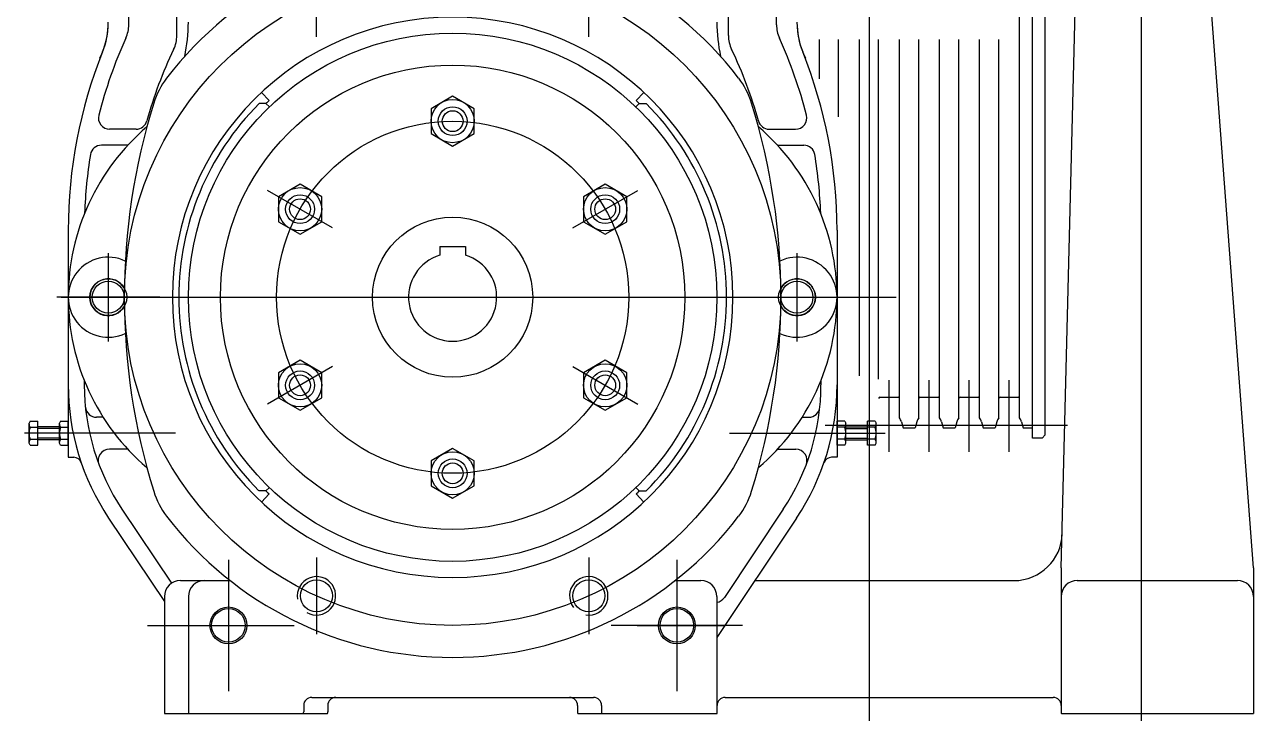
# Model space of a CAD drawing. Header units: millimetres. Extents: x 2370 to 266135, y -585395 to 33485.
# Drawn here: x 67128 to 67895, y 16326 to 16757 of the extents above; entities that cross this region are included whole.
import ezdxf
from ezdxf.lldxf.tags import DXFTag

# ---------------------------------------------------------------- set-up
doc = ezdxf.new("R2010")
doc.units = ezdxf.units.MM
for name, color, linetype in [('01', 1, 'CENTER'), ('1', 1, 'CENTER2'), ('2', 1, 'CENTER'), ('3', 3, 'Continuous'), ('7', 7, 'Continuous'), ('B1', 6, 'Continuous'), ('C', 1, 'CENTER'), ('C2', 3, 'Continuous'), ('D', 4, 'Continuous')]:
    doc.layers.add(name, color=color, linetype=linetype)
tags = doc.linetypes.add('CENTER', pattern=[2, 1.25, -0.25, 0.25, -0.25]).pattern_tags.tags
tags[10:11] = [DXFTag(74, 4), DXFTag(75, 0), DXFTag(340, '0'), DXFTag(46, 1.0), DXFTag(50, 0.0), DXFTag(44, 0.0), DXFTag(45, 0.0)]
tags[8:9] = [DXFTag(74, 4), DXFTag(75, 0), DXFTag(340, '0'), DXFTag(46, 1.0), DXFTag(50, 0.0), DXFTag(44, 0.0), DXFTag(45, 0.0)]
tags[6:7] = [DXFTag(74, 4), DXFTag(75, 0), DXFTag(340, '0'), DXFTag(46, 1.0), DXFTag(50, 0.0), DXFTag(44, 0.0), DXFTag(45, 0.0)]
tags[4:5] = [DXFTag(74, 4), DXFTag(75, 0), DXFTag(340, '0'), DXFTag(46, 1.0), DXFTag(50, 0.0), DXFTag(44, 0.0), DXFTag(45, 0.0)]
tags = doc.linetypes.add('CENTER2', pattern=[1.125, 0.75, -0.125, 0.125, -0.125]).pattern_tags.tags
tags[10:11] = [DXFTag(74, 4), DXFTag(75, 0), DXFTag(340, '0'), DXFTag(46, 1.0), DXFTag(50, 0.0), DXFTag(44, 0.0), DXFTag(45, 0.0)]
tags[8:9] = [DXFTag(74, 4), DXFTag(75, 0), DXFTag(340, '0'), DXFTag(46, 1.0), DXFTag(50, 0.0), DXFTag(44, 0.0), DXFTag(45, 0.0)]
tags[6:7] = [DXFTag(74, 4), DXFTag(75, 0), DXFTag(340, '0'), DXFTag(46, 1.0), DXFTag(50, 0.0), DXFTag(44, 0.0), DXFTag(45, 0.0)]
tags[4:5] = [DXFTag(74, 4), DXFTag(75, 0), DXFTag(340, '0'), DXFTag(46, 1.0), DXFTag(50, 0.0), DXFTag(44, 0.0), DXFTag(45, 0.0)]

# ---------------------------------------------------------------- blocks, each defined once
blk = doc.blocks.new('2s23423')
at = {"color": 7}
for p, q in [((79838.97, 173788.29), (79825.47, 173780.49)), ((79852.47, 173780.49), (79838.97, 173788.29)), ((79825.47, 173780.49), (79825.47, 173764.9)), ((79852.47, 173764.9), (79852.47, 173780.49)), ((79825.47, 173764.9), (79838.97, 173757.11)), ((79838.97, 173757.11), (79852.47, 173764.9)), ((79743.71, 173733.29), (79730.21, 173725.49)), ((79757.21, 173725.49), (79743.71, 173733.29)), ((79934.24, 173733.29), (79920.74, 173725.49)), ((79947.74, 173725.49), (79934.24, 173733.29)), ((79730.21, 173725.49), (79730.21, 173709.9)), ((79757.21, 173709.9), (79757.21, 173725.49)), ((79920.74, 173725.49), (79920.74, 173709.9)), ((79947.74, 173709.9), (79947.74, 173725.49)), ((79730.21, 173709.9), (79743.71, 173702.11)), ((79743.71, 173702.11), (79757.21, 173709.9)), ((79920.74, 173709.9), (79934.24, 173702.11)), ((79934.24, 173702.11), (79947.74, 173709.9)), ((79743.71, 173623.29), (79730.21, 173615.49)), ((79757.21, 173615.49), (79743.71, 173623.29)), ((79934.24, 173623.29), (79920.74, 173615.49)), ((79947.74, 173615.49), (79934.24, 173623.29)), ((79730.21, 173615.49), (79730.21, 173599.9)), ((79757.21, 173599.9), (79757.21, 173615.49)), ((79920.74, 173615.49), (79920.74, 173599.9)), ((79947.74, 173599.9), (79947.74, 173615.49)), ((79730.21, 173599.9), (79743.71, 173592.11)), ((79743.71, 173592.11), (79757.21, 173599.9)), ((79920.74, 173599.9), (79934.24, 173592.11)), ((79934.24, 173592.11), (79947.74, 173599.9)), ((79574.47, 173571.45), (79574.47, 173583.95)), ((79575.2, 173585.2), (79579.97, 173585.2)), ((79575.2, 173581.45), (79579.97, 173581.45)), ((79579.97, 173570.19), (79579.97, 173585.2)), ((79593.47, 173571.45), (79593.47, 173583.95)), ((79594.2, 173585.2), (79598.97, 173585.2)), ((79594.2, 173581.45), (79598.97, 173581.45)), ((79598.97, 173570.19), (79598.97, 173585.2)), ((80083.75, 173585.2), (80078.97, 173585.2)), ((80078.97, 173570.19), (80078.97, 173585.2)), ((80083.75, 173585.2), (80078.97, 173585.2)), ((80078.97, 173570.19), (80078.97, 173585.2)), ((80083.75, 173581.45), (80078.97, 173581.45)), ((80083.75, 173581.45), (80078.97, 173581.45)), ((80084.47, 173571.45), (80084.47, 173583.95)), ((80084.47, 173571.45), (80084.47, 173583.95)), ((80097.97, 173570.19), (80097.97, 173585.2)), ((80102.75, 173585.2), (80097.97, 173585.2)), ((80102.75, 173585.2), (80097.97, 173585.2)), ((80097.97, 173570.19), (80097.97, 173585.2)), ((80102.75, 173581.45), (80097.97, 173581.45)), ((80102.75, 173581.45), (80097.97, 173581.45)), ((80103.47, 173571.45), (80103.47, 173583.95)), ((80103.47, 173571.45), (80103.47, 173583.95)), ((79575.2, 173573.95), (79579.97, 173573.95)), ((79594.2, 173573.95), (79598.97, 173573.95)), ((80083.75, 173573.95), (80078.97, 173573.95)), ((80083.75, 173573.95), (80078.97, 173573.95)), ((80102.75, 173573.95), (80097.97, 173573.95)), ((80102.75, 173573.95), (80097.97, 173573.95)), ((79575.2, 173570.19), (79579.97, 173570.19)), ((79594.2, 173570.19), (79598.97, 173570.19)), ((79838.97, 173568.29), (79825.47, 173560.49)), ((79852.47, 173560.49), (79838.97, 173568.29)), ((80083.75, 173570.19), (80078.97, 173570.19)), ((80083.75, 173570.19), (80078.97, 173570.19)), ((80102.75, 173570.19), (80097.97, 173570.19)), ((80102.75, 173570.19), (80097.97, 173570.19)), ((79825.47, 173560.49), (79825.47, 173544.9)), ((79852.47, 173544.9), (79852.47, 173560.49)), ((79825.47, 173544.9), (79838.97, 173537.11)), ((79838.97, 173537.11), (79852.47, 173544.9))]:
    blk.add_line(p, q, dxfattribs=at)
at = {"color": 2, "linetype": 'CENTER'}
for p, q in [((79698.97, 173486.65), (79698.97, 173421.4)), ((79978.97, 173486.65), (79978.97, 173421.4)), ((79648.47, 173457.7), (79722.33, 173457.7)), ((79954.14, 173457.7), (80008.27, 173457.7))]:
    blk.add_line(p, q, dxfattribs=at)
blk.add_circle((79838.97, 173662.7), 205, dxfattribs=at)
at = {"color": 7}
for centre, radius in [((79838.97, 173772.7), 9), ((79838.97, 173772.7), 6.5), ((79743.71, 173717.7), 9), ((79934.24, 173717.7), 9), ((79743.71, 173717.7), 6.5), ((79934.24, 173717.7), 6.5), ((79743.71, 173607.7), 9), ((79743.71, 173607.7), 6.5), ((79934.24, 173607.7), 9), ((79934.24, 173607.7), 6.5), ((79838.97, 173552.7), 9), ((79838.97, 173552.7), 6.5)]:
    blk.add_circle(centre, radius, dxfattribs=at)
for centre, radius, start, end in [((79577.26, 173583.33), 2.79, 180, 222.2455), ((79584.55, 173577.7), 10.08, 158.13455, 201.86545), ((79596.26, 173583.33), 2.79, 180, 222.2455), ((79603.55, 173577.7), 10.08, 158.13455, 201.86545), ((80081.68, 173583.33), 2.79, 317.7545, 0), ((80081.68, 173583.33), 2.79, 317.7545, 0), ((80074.4, 173577.7), 10.08, 338.13455, 21.86545), ((80074.4, 173577.7), 10.08, 338.13455, 21.86545), ((80100.68, 173583.33), 2.79, 317.7545, 0), ((80100.68, 173583.33), 2.79, 317.7545, 0), ((80093.4, 173577.7), 10.08, 338.13455, 21.86545), ((80093.4, 173577.7), 10.08, 338.13455, 21.86545), ((79577.26, 173572.07), 2.79, 137.7545, 180), ((79596.26, 173572.07), 2.79, 137.7545, 180), ((80081.68, 173572.07), 2.79, 0, 42.2455), ((80081.68, 173572.07), 2.79, 0, 42.2455), ((80100.68, 173572.07), 2.79, 0, 42.2455), ((80100.68, 173572.07), 2.79, 0, 42.2455)]:
    blk.add_arc(centre, radius, start, end, dxfattribs=at)
at = {"layer": '01'}
for p, q in [((79656.15, 173662.7), (79591.79, 173662.7)), ((79594.56, 173662.7), (80115.94, 173662.7)), ((80021.79, 173662.7), (80086.15, 173662.7)), ((79698.97, 173498.71), (79698.97, 173416.69)), ((79978.97, 173498.71), (79978.97, 173416.69)), ((79657.96, 173457.7), (79739.99, 173457.7)), ((80019.99, 173457.7), (79937.96, 173457.7))]:
    blk.add_line(p, q, dxfattribs=at)
at = {"layer": '1'}
for p, q in [((80218.97, 173493.7), (80228.97, 173892.7)), ((80338.97, 173493.7), (80308.97, 173892.7)), ((80078.97, 173695.75), (80078.97, 173634.12)), ((79598.97, 173592.7), (79598.97, 173562.7)), ((80078.97, 173592.7), (80078.97, 173562.7)), ((80078.97, 173592.7), (80078.97, 173562.7)), ((79575.2, 173585.2), (79574.47, 173583.95)), ((79594.2, 173585.2), (79593.47, 173583.95)), ((80083.75, 173585.2), (80084.47, 173583.95)), ((80083.75, 173585.2), (80084.47, 173583.95)), ((80102.75, 173585.2), (80103.47, 173583.95)), ((80102.75, 173585.2), (80103.47, 173583.95)), ((79575.2, 173570.19), (79574.47, 173571.45)), ((79594.2, 173570.19), (79593.47, 173571.45)), ((80083.75, 173570.19), (80084.47, 173571.45)), ((80083.75, 173570.19), (80084.47, 173571.45)), ((80102.75, 173570.19), (80103.47, 173571.45)), ((80102.75, 173570.19), (80103.47, 173571.45)), ((80218.97, 173493.7), (80218.97, 173402.7)), ((80338.97, 173493.7), (80338.97, 173402.7)), ((79668.97, 173485.7), (79700.06, 173485.7)), ((79977.88, 173485.7), (79993.97, 173485.7)), ((80027.7, 173485.7), (80190.48, 173485.7)), ((80228.97, 173485.7), (80328.97, 173485.7)), ((79658.97, 173475.7), (79658.97, 173402.7)), ((79673.97, 173475.7), (79673.97, 173402.7)), ((80003.97, 173475.7), (80003.97, 173402.7)), ((79750.97, 173412.7), (79926.97, 173412.7)), ((80009.07, 173412.7), (80213.97, 173412.7)), ((79745.97, 173407.7), (79745.97, 173403.7)), ((79760.97, 173407.7), (79760.97, 173403.7)), ((79916.97, 173407.7), (79916.97, 173403.7)), ((79931.97, 173407.7), (79931.97, 173403.7)), ((79658.97, 173402.7), (79760.87, 173402.7)), ((79689.07, 173402.7), (79760.87, 173402.7)), ((79917.07, 173402.7), (80004.07, 173402.7)), ((79917.07, 173402.7), (80003.97, 173402.7)), ((80219.07, 173402.7), (80338.97, 173402.7))]:
    blk.add_line(p, q, dxfattribs=at)
at = {"layer": '1', "color": 2, "linetype": 'CENTER'}
for p, q in [((79623.97, 173690.33), (79623.97, 173635.07)), ((80053.97, 173690.33), (80053.97, 173635.07)), ((79623.97, 173683.28), (79623.97, 173642.4)), ((79623.97, 173683.28), (79623.97, 173642.4)), ((79623.97, 173683.28), (79623.97, 173642.4)), ((79623.97, 173683.28), (79623.97, 173642.4)), ((80053.97, 173683.28), (80053.97, 173642.4)), ((80053.97, 173683.28), (80053.97, 173642.4)), ((80053.97, 173683.28), (80053.97, 173642.4)), ((80053.97, 173683.28), (80053.97, 173642.4))]:
    blk.add_line(p, q, dxfattribs=at)
at = {"layer": '1', "color": 7, "linetype": 'CENTER'}
for p, q in [((79830.97, 173694.5), (79830.97, 173689.01)), ((79830.97, 173694.5), (79846.97, 173694.5)), ((79846.97, 173694.5), (79846.97, 173689.01))]:
    blk.add_line(p, q, dxfattribs=at)
at = {"layer": '1', "color": 2, "linetype": 'CENTER'}
blk.add_circle((79838.97, 173662.7), 110, dxfattribs=at)
at = {"layer": '1'}
for centre, radius in [((79838.97, 173662.7), 50), ((79623.97, 173662.7), 10), ((79623.97, 173662.7), 10), ((80053.97, 173662.7), 10), ((80053.97, 173662.7), 10), ((79698.97, 173457.7), 11.5), ((79698.97, 173457.7), 10.5), ((79978.97, 173457.7), 11.5), ((79978.97, 173457.7), 10.5)]:
    blk.add_circle(centre, radius, dxfattribs=at)
for centre, radius, start, end in [((79838.97, 173662.7), 27.5, 106.91239, 73.08761), ((80189.57, 173515.7), 30, 270, 358.42634), ((79668.97, 173475.7), 10, 90, 180), ((79683.97, 173475.7), 10, 90, 180), ((79993.97, 173475.7), 10, 0, 90), ((80228.97, 173475.7), 10, 90, 180), ((80328.97, 173475.7), 10, 0, 90), ((79750.97, 173407.7), 5, 90, 180), ((79765.97, 173407.7), 5, 90, 180), ((79911.97, 173407.7), 5, 0, 90), ((79926.97, 173407.7), 5, 0, 90), ((80009.07, 173407.7), 5, 90, 180), ((80213.97, 173407.7), 5, 0, 90), ((79740.97, 173403.7), 5, 348.46304, 0), ((79755.97, 173403.7), 5, 348.46304, 0), ((79921.97, 173403.7), 5, 180, 191.53696), ((79936.97, 173403.7), 5, 180, 191.53696), ((80223.97, 173403.7), 5, 180, 191.53696)]:
    blk.add_arc(centre, radius, start, end, dxfattribs=at)
at = {"layer": '2'}
for centre, radius, start, end in [((79838.97, 173662.7), 225, 90, 142.5353), ((79838.97, 173662.7), 225, 37.4647, 90), ((79838.97, 173662.7), 175, 90, 270), ((79838.97, 173662.7), 175, 270, 90), ((79700.07, 173769.15), 50, 142.5353, 162.8012), ((79700.07, 173769.15), 50, 142.5353, 162.8012), ((79977.88, 173769.15), 50, 17.1988, 37.4647), ((80043.97, 173662.7), 410, 162.8012, 197.1988), ((79633.97, 173662.7), 410, 342.8012, 17.1988), ((79700.07, 173556.25), 50, 197.1988, 217.4647), ((79977.88, 173556.25), 50, 322.5353, 342.8012), ((79838.97, 173662.7), 225, 217.4647, 270), ((79838.97, 173662.7), 225, 270, 322.5353)]:
    blk.add_arc(centre, radius, start, end, dxfattribs=at)
at = {"layer": '3'}
for p, q in [((79641.34, 173767.7), (79624.79, 173767.7)), ((80036.61, 173767.7), (80053.15, 173767.7)), ((79635.98, 173757.7), (79619.75, 173757.7)), ((80041.96, 173757.7), (80058.19, 173757.7)), ((79598.97, 173704.6), (79598.97, 173562.7)), ((80078.97, 173704.6), (80078.97, 173562.7)), ((79608.97, 173610.74), (79608.97, 173607.99)), ((80068.97, 173610.74), (80068.97, 173607.99)), ((79593.47, 173581.7), (79579.97, 173581.7)), ((80084.47, 173581.7), (80097.97, 173581.7)), ((80084.47, 173581.7), (80097.97, 173581.7)), ((79593.47, 173573.7), (79579.97, 173573.7)), ((80084.47, 173573.7), (80097.97, 173573.7)), ((80084.47, 173573.7), (80097.97, 173573.7)), ((79636.14, 173567.7), (79624.67, 173567.7)), ((80041.81, 173567.7), (80053.28, 173567.7)), ((79632.51, 173530.3), (79663.4, 173484)), ((80045.44, 173530.3), (80008.65, 173475.15)), ((79624.19, 173524.75), (79658.97, 173472.61)), ((80053.76, 173524.75), (80003.97, 173450.13))]:
    blk.add_line(p, q, dxfattribs=at)
for centre, radius in [((79623.97, 173662.7), 11.5), ((80053.97, 173662.7), 11.5), ((79753.97, 173476.15), 10), ((79923.97, 173476.15), 10)]:
    blk.add_circle(centre, radius, dxfattribs=at)
for centre, radius, start, end in [((79573.97, 173834.5), 50, 333.43495, 0), ((79573.97, 173834.5), 50, 338.21321, 0), ((79573.97, 173834.5), 100, 347.66623, 0), ((80103.97, 173834.5), 100, 180, 192.33377), ((80103.97, 173834.5), 50, 180, 206.56505), ((80103.97, 173834.5), 50, 180, 201.78679), ((79898.97, 173704.6), 290, 155.55585, 165.65827), ((79778.97, 173704.6), 290, 14.34173, 24.44415), ((79898.97, 173704.6), 300, 158.21321, 180), ((79898.97, 173704.6), 260, 154.25832, 164.77867), ((79778.97, 173704.6), 260, 15.22133, 25.74168), ((79778.97, 173704.6), 300, 0, 21.78679), ((79624.79, 173774.7), 7, 165.65827, 270), ((79641.34, 173774.7), 7, 270, 344.77867), ((80036.61, 173774.7), 7, 195.22133, 270), ((80053.15, 173774.7), 7, 270, 14.34173), ((79619.75, 173750.7), 7, 90, 170.6248), ((80058.19, 173750.7), 7, 9.3752, 90), ((79898.97, 173704.6), 290, 170.6248, 177.91741), ((79778.97, 173704.6), 290, 2.08259, 9.3752), ((79623.97, 173662.7), 11.5, 29.20216, 330.79784), ((79623.97, 173662.7), 11.5, 29.20216, 330.79784), ((80053.97, 173662.7), 11.5, 208.82612, 151.17388), ((80053.97, 173662.7), 11.5, 208.82612, 151.17388), ((79748.97, 173607.99), 150, 180, 213.70735), ((79748.97, 173607.99), 140, 180, 213.70735), ((79928.97, 173607.99), 140, 326.29265, 0), ((79928.97, 173607.99), 150, 326.29265, 0), ((79624.67, 173560.7), 7, 90, 200.82987), ((80053.28, 173560.7), 7, 339.17013, 90), ((80002.82, 173479.03), 7, 279.45908, 326.29265)]:
    blk.add_arc(centre, radius, start, end, dxfattribs=at)
at = {"layer": '3', "color": 4, "linetype": 'Continuous'}
for centre, start, end in [((79635.98, 173750.7), 88.74229, 90), ((80041.96, 173750.7), 90, 91.25771)]:
    blk.add_arc(centre, 7, start, end, dxfattribs=at)
at = {"layer": '3', "color": 2}
for centre, start, end in [((79753.97, 173476.15), 239.44105, 189.45317), ((79923.97, 173476.15), 261.29544, 216.78962)]:
    blk.add_arc(centre, 12, start, end, dxfattribs=at)
at = {"layer": '7', "color": 2, "linetype": 'CENTER'}
for p, q in [((79666.01, 173577.7), (79571.7, 173577.7)), ((79593.47, 173580.7), (79579.97, 173580.7)), ((79593.47, 173574.7), (79579.97, 173574.7)), ((80011.94, 173577.7), (80106.25, 173577.7)), ((80066.54, 173577.7), (80108.99, 173577.7)), ((80084.47, 173580.7), (80097.97, 173580.7)), ((80084.47, 173580.7), (80097.97, 173580.7)), ((80084.47, 173574.7), (80097.97, 173574.7)), ((80084.47, 173574.7), (80097.97, 173574.7))]:
    blk.add_line(p, q, dxfattribs=at)
at = {"layer": 'B1'}
for p, q in [((79724.4, 173785.57), (79719.62, 173790.69)), ((79953.55, 173785.57), (79958.32, 173790.69)), ((79722.43, 173783.7), (79718.14, 173783.7)), ((79724.55, 173781.58), (79722.43, 173783.7)), ((79953.4, 173781.58), (79955.52, 173783.7)), ((79955.52, 173783.7), (79959.8, 173783.7)), ((79724.55, 173543.82), (79722.43, 173541.7)), ((79953.4, 173543.82), (79955.52, 173541.7)), ((79722.43, 173541.7), (79718.14, 173541.7)), ((79724.4, 173539.83), (79719.62, 173534.71)), ((79953.55, 173539.83), (79958.32, 173534.71)), ((79955.52, 173541.7), (79959.8, 173541.7))]:
    blk.add_line(p, q, dxfattribs=at)
for centre, radius, start, end in [((79838.97, 173662.7), 171, 134.95983, 225), ((79838.97, 173662.7), 168, 133, 133.92586), ((79838.97, 173662.7), 168, 46.07414, 47), ((79838.97, 173662.7), 171, 315, 45.04017), ((79738.97, 173662.7), 140, 130.51071, 180), ((79938.97, 173662.7), 140, 0, 49.48929), ((79738.97, 173662.7), 140, 180, 229.48929), ((79938.97, 173662.7), 140, 310.51071, 0), ((79838.97, 173662.7), 168, 226.07414, 227), ((79838.97, 173662.7), 168, 313, 313.92586)]:
    blk.add_arc(centre, radius, start, end, dxfattribs=at)
at = {"layer": 'C'}
for p, q in [((80098.97, 174419.23), (80098.97, 173527)), ((80268.97, 174122.65), (80268.97, 173392.32)), ((79753.97, 173825.33), (79753.97, 173873.16)), ((79923.97, 173825.33), (79923.97, 173873.16)), ((79599.81, 173662.7), (80078.13, 173662.7)), ((80111.47, 173566.06), (80111.47, 173610.99)), ((80136.47, 173566.06), (80136.47, 173610.99)), ((80161.47, 173566.06), (80161.47, 173610.99)), ((80186.47, 173566.06), (80186.47, 173610.99)), ((79753.97, 173500.06), (79753.97, 173452.24)), ((79923.97, 173500.06), (79923.97, 173452.24))]:
    blk.add_line(p, q, dxfattribs=at)
at = {"layer": 'C', "linetype": 'CENTER2'}
blk.add_line((80071.53, 173582.7), (80222.91, 173582.7), dxfattribs=at)
at = {"layer": 'C2'}
for p, q in [((80192.97, 173587.36), (80192.97, 173841.37)), ((80200.97, 173574.7), (80200.97, 173841.37)), ((80208.97, 173576.7), (80208.97, 173841.37)), ((80067.97, 173799.21), (80067.97, 173823.8)), ((80079.97, 173775.3), (80079.97, 173823.8)), ((80092.97, 173613.67), (80092.97, 173823.8)), ((80104.97, 173611.51), (80104.97, 173823.8)), ((80117.97, 173587.36), (80117.97, 173823.8)), ((80129.97, 173587.36), (80129.97, 173823.8)), ((80142.97, 173587.36), (80142.97, 173823.8)), ((80154.97, 173587.36), (80154.97, 173823.8)), ((80167.97, 173587.36), (80167.97, 173823.8)), ((80179.97, 173587.36), (80179.97, 173823.8)), ((80105.77, 173600.2), (80117.17, 173600.2)), ((80130.77, 173600.2), (80142.17, 173600.2)), ((80155.77, 173600.2), (80167.17, 173600.2)), ((80180.77, 173600.2), (80192.17, 173600.2)), ((80119.2, 173584.77), (80120.18, 173581.1)), ((80120.18, 173581.1), (80127.76, 173581.1)), ((80128.75, 173584.77), (80127.76, 173581.1)), ((80144.2, 173584.77), (80145.18, 173581.1)), ((80145.18, 173581.1), (80152.76, 173581.1)), ((80153.75, 173584.77), (80152.76, 173581.1)), ((80169.2, 173584.77), (80170.18, 173581.1)), ((80170.18, 173581.1), (80177.76, 173581.1)), ((80178.75, 173584.77), (80177.76, 173581.1)), ((80194.2, 173584.77), (80195.18, 173581.1)), ((80195.18, 173581.1), (80200.97, 173581.1)), ((80206.97, 173574.7), (80200.97, 173574.7)), ((80206.97, 173574.7), (80208.97, 173576.7))]:
    blk.add_line(p, q, dxfattribs=at)
for radius in [165, 145]:
    blk.add_circle((79838.97, 173662.7), radius, dxfattribs=at)
for centre, radius, start, end in [((80105.77, 173599.4), 0.8, 90, 180), ((80117.17, 173599.4), 0.8, 0, 90), ((80130.77, 173599.4), 0.8, 90, 180), ((80142.17, 173599.4), 0.8, 0, 90), ((80155.77, 173599.4), 0.8, 90, 180), ((80167.17, 173599.4), 0.8, 0, 90), ((80180.77, 173599.4), 0.8, 90, 180), ((80192.17, 173599.4), 0.8, 0, 90), ((80111.47, 173582.7), 8, 15, 35.65909), ((80136.47, 173582.7), 8, 144.34091, 165), ((80136.47, 173582.7), 8, 15, 35.65909), ((80161.47, 173582.7), 8, 144.34091, 165), ((80161.47, 173582.7), 8, 15, 35.65909), ((80186.47, 173582.7), 8, 144.34091, 165), ((80186.47, 173582.7), 8, 15, 35.65909)]:
    blk.add_arc(centre, radius, start, end, dxfattribs=at)
at = {"layer": 'D', "color": 4}
for p, q in [((79636.76, 173832.88), (79636.76, 173840.7)), ((79666.76, 173826.21), (79666.76, 173840.7)), ((80011.19, 173826.21), (80011.19, 173840.7)), ((80041.19, 173832.88), (80041.19, 173840.7)), ((79620.76, 173587.7), (79616.64, 173587.7)), ((80057.19, 173587.7), (80061.31, 173587.7)), ((79598.97, 173562.7), (79602.36, 173562.7)), ((80078.97, 173562.7), (80075.59, 173562.7))]:
    blk.add_line(p, q, dxfattribs=at)
at = {"layer": 'D', "linetype": 'CENTER2'}
for p, q in [((79764.03, 173705.97), (79723.39, 173729.43)), ((79913.92, 173705.97), (79954.56, 173729.43)), ((79764.03, 173619.43), (79723.39, 173595.97)), ((79913.92, 173619.43), (79954.56, 173595.97))]:
    blk.add_line(p, q, dxfattribs=at)
at = {"layer": 'D', "color": 7}
for centre in [(79838.97, 173772.7), (79743.71, 173717.7), (79934.24, 173717.7), (79743.71, 173607.7), (79934.24, 173607.7), (79838.97, 173552.7)]:
    blk.add_circle(centre, 13.5, dxfattribs=at)
at = {"layer": 'D', "color": 4}
for centre, radius, start, end in [((79616.76, 173832.88), 20, 335.55585, 0), ((80061.19, 173832.88), 20, 180, 204.44415), ((79646.76, 173826.21), 20, 334.25832, 0), ((80031.19, 173826.21), 20, 180, 205.74168), ((80031.19, 173826.21), 20, 180, 205.74168), ((79623.97, 173662.7), 25, 64.84934, 295.15066), ((80053.97, 173662.7), 25, 244.84934, 115.15066), ((79616.64, 173594.7), 7, 185.73659, 270), ((80061.31, 173594.7), 7, 270, 354.26341), ((79602.36, 173557.7), 5, 18.93392, 90), ((80075.59, 173557.7), 5, 90, 161.06608)]:
    blk.add_arc(centre, radius, start, end, dxfattribs=at)
at = {"layer": 'Defpoints', "color": 0, "linetype": 'ByBlock'}
for p in [(79665.76, 173819.97), (80012.18, 173819.97), (80012.18, 173819.97), (80036.54, 173717.42), (79641.41, 173607.98), (79614.24, 173542.06), (80063.71, 173542.06), (79683.88, 173528.65), (79838.97, 173522.05), (79753.97, 173452.24), (79923.97, 173452.24), (79658.97, 173402.7), (80338.97, 173402.7), (80338.97, 173402.7), (80338.97, 173402.7)]:
    blk.add_point(p, dxfattribs=at)
blk = doc.blocks.new('A$C436B2584')
at = {"xscale": -1, "rotation": 359.9999999999999}
blk.add_blockref('2s23423', (81033.97, -172502.7), dxfattribs=at)

msp = doc.modelspace()

# ---------------------------------------------------------------- linework, layer by layer
at = {"color": 6}
msp.add_line((67655.07, 17198.79), (67655.07, 106.37), dxfattribs=at)

# ---------------------------------------------------------------- block references
at = {"ltscale": 600, "xscale": -1}
msp.add_blockref('A$C436B2584', (68590.07, 15426.19), dxfattribs=at)

doc.saveas('drawing.dxf')
